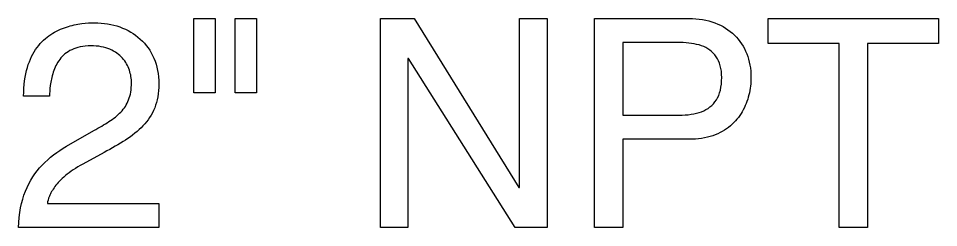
# Model space of a CAD drawing. Header units: inches. Extents: x -3.67 to 3.62, y -4.25 to 4.25.
# Drawn here: x 0.8283 to 1.1796, y 3.2457 to 3.3255 of the extents above; entities that cross this region are included whole.
import ezdxf

# ---------------------------------------------------------------- set-up
doc = ezdxf.new("R2010")
doc.units = ezdxf.units.IN
doc.header["$MEASUREMENT"] = 0
doc.layers.add('Dimensions', color=7, linetype='Continuous')

msp = doc.modelspace()

# ---------------------------------------------------------------- linework, layer by layer
at = {"layer": 'Dimensions', "color": 250}
for points, knots in [([(0.84011, 3.2958), (0.84016, 3.29693), (0.84028, 3.29828), (0.84046, 3.29989), (0.84046, 3.29989), (0.84065, 3.3015), (0.84102, 3.30317), (0.84156, 3.30493), (0.84156, 3.30493), (0.8421, 3.30667), (0.84293, 3.3083), (0.84407, 3.30982), (0.84407, 3.30982), (0.84519, 3.31135), (0.84671, 3.31259), (0.84864, 3.31354), (0.84864, 3.31354), (0.85056, 3.3145), (0.853, 3.315), (0.85595, 3.31502), (0.85595, 3.31502), (0.85881, 3.315), (0.86123, 3.31456), (0.86322, 3.31369), (0.86322, 3.31369), (0.86521, 3.31283), (0.86681, 3.31171), (0.86802, 3.3103), (0.86802, 3.3103), (0.86923, 3.30891), (0.8701, 3.30739), (0.87066, 3.30574), (0.87066, 3.30574), (0.8712, 3.30409), (0.87148, 3.30248), (0.87146, 3.30091), (0.87146, 3.30091), (0.87146, 3.29837), (0.87109, 3.29622), (0.87038, 3.29443), (0.87038, 3.29443), (0.86969, 3.29263), (0.86869, 3.29108), (0.86741, 3.28976), (0.86741, 3.28976), (0.86613, 3.28845), (0.8646, 3.28722), (0.86285, 3.28611), (0.86285, 3.28611), (0.8611, 3.285), (0.85917, 3.28385), (0.85707, 3.28269), (0.85707, 3.28269), (0.85707, 3.28269), (0.84669, 3.27669), (0.84669, 3.27669), (0.84669, 3.27669), (0.84318, 3.27469), (0.84007, 3.2723), (0.83737, 3.26954), (0.83737, 3.26954), (0.8347, 3.26678), (0.83256, 3.26347), (0.83098, 3.25958), (0.83098, 3.25958), (0.8294, 3.25569), (0.82849, 3.25106), (0.82828, 3.24569), (0.82828, 3.24569), (0.82828, 3.24569), (0.88195, 3.24569), (0.88195, 3.24569), (0.88195, 3.24569), (0.88195, 3.24569), (0.88195, 3.25491), (0.88195, 3.25491), (0.88195, 3.25491), (0.88195, 3.25491), (0.83933, 3.25491), (0.83933, 3.25491), (0.83933, 3.25491), (0.83942, 3.25567), (0.83968, 3.25659), (0.84013, 3.25769), (0.84013, 3.25769), (0.84056, 3.25878), (0.84126, 3.26), (0.84223, 3.26132), (0.84223, 3.26132), (0.8432, 3.26265), (0.84455, 3.26404), (0.84626, 3.2655), (0.84626, 3.2655), (0.84798, 3.26697), (0.85017, 3.26843), (0.85283, 3.26991), (0.85283, 3.26991), (0.85283, 3.26991), (0.86097, 3.27435), (0.86097, 3.27435), (0.86097, 3.27435), (0.86393, 3.27589), (0.86666, 3.27746), (0.86919, 3.27909), (0.86919, 3.27909), (0.87172, 3.28071), (0.87395, 3.28252), (0.87585, 3.2845), (0.87585, 3.2845), (0.87776, 3.28646), (0.87925, 3.28876), (0.88031, 3.29135), (0.88031, 3.29135), (0.88139, 3.29395), (0.88193, 3.29698), (0.88195, 3.30046), (0.88195, 3.30046), (0.88193, 3.30411), (0.88128, 3.30737), (0.88003, 3.31026), (0.88003, 3.31026), (0.87877, 3.31313), (0.87702, 3.31558), (0.87479, 3.31759), (0.87479, 3.31759), (0.87254, 3.31961), (0.86994, 3.32115), (0.86698, 3.32221), (0.86698, 3.32221), (0.86402, 3.32326), (0.86082, 3.3238), (0.8574, 3.3238), (0.8574, 3.3238), (0.85597, 3.32382), (0.85431, 3.32371), (0.85246, 3.32348), (0.85246, 3.32348), (0.85057, 3.32328), (0.84864, 3.32283), (0.8466, 3.32219), (0.8466, 3.32219), (0.84457, 3.32156), (0.8426, 3.32059), (0.84067, 3.31933), (0.84067, 3.31933), (0.83873, 3.31808), (0.837, 3.31643), (0.83544, 3.31437), (0.83544, 3.31437), (0.83388, 3.31232), (0.83263, 3.30976), (0.8317, 3.30671), (0.8317, 3.30671), (0.8308, 3.30367), (0.83031, 3.30002), (0.83029, 3.2958), (0.83029, 3.2958), (0.83029, 3.2958), (0.84011, 3.2958), (0.84011, 3.2958)], [0, 0, 0, 0, 0.025, 0.025, 0.025, 0.025, 0.05, 0.05, 0.05, 0.05, 0.075, 0.075, 0.075, 0.075, 0.1, 0.1, 0.1, 0.1, 0.125, 0.125, 0.125, 0.125, 0.15, 0.15, 0.15, 0.15, 0.175, 0.175, 0.175, 0.175, 0.2, 0.2, 0.2, 0.2, 0.225, 0.225, 0.225, 0.225, 0.25, 0.25, 0.25, 0.25, 0.275, 0.275, 0.275, 0.275, 0.3, 0.3, 0.3, 0.3, 0.325, 0.325, 0.325, 0.325, 0.35, 0.35, 0.35, 0.35, 0.375, 0.375, 0.375, 0.375, 0.4, 0.4, 0.4, 0.4, 0.425, 0.425, 0.425, 0.425, 0.45, 0.45, 0.45, 0.45, 0.475, 0.475, 0.475, 0.475, 0.5, 0.5, 0.5, 0.5, 0.525, 0.525, 0.525, 0.525, 0.55, 0.55, 0.55, 0.55, 0.575, 0.575, 0.575, 0.575, 0.6, 0.6, 0.6, 0.6, 0.625, 0.625, 0.625, 0.625, 0.65, 0.65, 0.65, 0.65, 0.675, 0.675, 0.675, 0.675, 0.7, 0.7, 0.7, 0.7, 0.725, 0.725, 0.725, 0.725, 0.75, 0.75, 0.75, 0.75, 0.775, 0.775, 0.775, 0.775, 0.8, 0.8, 0.8, 0.8, 0.825, 0.825, 0.825, 0.825, 0.85, 0.85, 0.85, 0.85, 0.875, 0.875, 0.875, 0.875, 0.9, 0.9, 0.9, 0.9, 0.925, 0.925, 0.925, 0.925, 0.95, 0.95, 0.95, 0.95, 0.975, 0.975, 0.975, 0.975, 1, 1, 1, 1]), ([(0.89522, 3.29713), (0.89522, 3.29713), (0.90337, 3.29713), (0.90337, 3.29713), (0.90337, 3.29713), (0.90337, 3.29713), (0.90337, 3.32546), (0.90337, 3.32546), (0.90337, 3.32546), (0.90337, 3.32546), (0.89522, 3.32546), (0.89522, 3.32546), (0.89522, 3.32546), (0.89522, 3.32546), (0.89522, 3.29713), (0.89522, 3.29713)], [0, 0, 0, 0, 0.25, 0.25, 0.25, 0.25, 0.5, 0.5, 0.5, 0.5, 0.75, 0.75, 0.75, 0.75, 1, 1, 1, 1]), ([(0.91107, 3.29713), (0.91107, 3.29713), (0.91921, 3.29713), (0.91921, 3.29713), (0.91921, 3.29713), (0.91921, 3.29713), (0.91921, 3.32546), (0.91921, 3.32546), (0.91921, 3.32546), (0.91921, 3.32546), (0.91107, 3.32546), (0.91107, 3.32546), (0.91107, 3.32546), (0.91107, 3.32546), (0.91107, 3.29713), (0.91107, 3.29713)], [0, 0, 0, 0, 0.25, 0.25, 0.25, 0.25, 0.5, 0.5, 0.5, 0.5, 0.75, 0.75, 0.75, 0.75, 1, 1, 1, 1]), ([(1.01963, 3.26102), (1.01963, 3.26102), (1.0194, 3.26102), (1.0194, 3.26102), (1.0194, 3.26102), (1.0194, 3.26102), (0.97935, 3.32546), (0.97935, 3.32546), (0.97935, 3.32546), (0.97935, 3.32546), (0.96652, 3.32546), (0.96652, 3.32546), (0.96652, 3.32546), (0.96652, 3.32546), (0.96652, 3.24569), (0.96652, 3.24569), (0.96652, 3.24569), (0.96652, 3.24569), (0.97701, 3.24569), (0.97701, 3.24569), (0.97701, 3.24569), (0.97701, 3.24569), (0.97701, 3.31013), (0.97701, 3.31013), (0.97701, 3.31013), (0.97701, 3.31013), (0.97723, 3.31013), (0.97723, 3.31013), (0.97723, 3.31013), (0.97723, 3.31013), (1.01795, 3.24569), (1.01795, 3.24569), (1.01795, 3.24569), (1.01795, 3.24569), (1.03011, 3.24569), (1.03011, 3.24569), (1.03011, 3.24569), (1.03011, 3.24569), (1.03011, 3.32546), (1.03011, 3.32546), (1.03011, 3.32546), (1.03011, 3.32546), (1.01963, 3.32546), (1.01963, 3.32546), (1.01963, 3.32546), (1.01963, 3.32546), (1.01963, 3.26102), (1.01963, 3.26102)], [0, 0, 0, 0, 0.083333, 0.083333, 0.083333, 0.083333, 0.166667, 0.166667, 0.166667, 0.166667, 0.25, 0.25, 0.25, 0.25, 0.333333, 0.333333, 0.333333, 0.333333, 0.416667, 0.416667, 0.416667, 0.416667, 0.5, 0.5, 0.5, 0.5, 0.583333, 0.583333, 0.583333, 0.583333, 0.666667, 0.666667, 0.666667, 0.666667, 0.75, 0.75, 0.75, 0.75, 0.833333, 0.833333, 0.833333, 0.833333, 0.916667, 0.916667, 0.916667, 0.916667, 1, 1, 1, 1]), ([(1.05901, 3.27935), (1.05901, 3.27935), (1.08423, 3.27935), (1.08423, 3.27935), (1.08423, 3.27935), (1.0877, 3.27937), (1.09076, 3.27984), (1.09337, 3.28074), (1.09337, 3.28074), (1.09602, 3.28167), (1.09824, 3.28291), (1.10011, 3.28448), (1.10011, 3.28448), (1.10196, 3.28606), (1.10347, 3.28787), (1.10464, 3.28989), (1.10464, 3.28989), (1.1058, 3.29191), (1.10665, 3.29406), (1.10719, 3.2963), (1.10719, 3.2963), (1.10773, 3.29854), (1.10799, 3.30078), (1.10799, 3.30302), (1.10799, 3.30302), (1.10799, 3.30626), (1.10743, 3.30924), (1.10637, 3.31196), (1.10637, 3.31196), (1.1053, 3.31469), (1.10373, 3.31706), (1.10167, 3.31908), (1.10167, 3.31908), (1.09962, 3.32109), (1.09713, 3.32265), (1.09419, 3.32378), (1.09419, 3.32378), (1.09127, 3.32489), (1.08795, 3.32545), (1.08423, 3.32546), (1.08423, 3.32546), (1.08423, 3.32546), (1.04819, 3.32546), (1.04819, 3.32546), (1.04819, 3.32546), (1.04819, 3.32546), (1.04819, 3.24569), (1.04819, 3.24569), (1.04819, 3.24569), (1.04819, 3.24569), (1.05901, 3.24569), (1.05901, 3.24569), (1.05901, 3.24569), (1.05901, 3.24569), (1.05901, 3.27935), (1.05901, 3.27935)], [0, 0, 0, 0, 0.071429, 0.071429, 0.071429, 0.071429, 0.142857, 0.142857, 0.142857, 0.142857, 0.214286, 0.214286, 0.214286, 0.214286, 0.285714, 0.285714, 0.285714, 0.285714, 0.357143, 0.357143, 0.357143, 0.357143, 0.428571, 0.428571, 0.428571, 0.428571, 0.5, 0.5, 0.5, 0.5, 0.571429, 0.571429, 0.571429, 0.571429, 0.642857, 0.642857, 0.642857, 0.642857, 0.714286, 0.714286, 0.714286, 0.714286, 0.785714, 0.785714, 0.785714, 0.785714, 0.857143, 0.857143, 0.857143, 0.857143, 0.928571, 0.928571, 0.928571, 0.928571, 1, 1, 1, 1]), ([(1.11457, 3.31591), (1.11457, 3.31591), (1.14169, 3.31591), (1.14169, 3.31591), (1.14169, 3.31591), (1.14169, 3.31591), (1.14169, 3.24569), (1.14169, 3.24569), (1.14169, 3.24569), (1.14169, 3.24569), (1.15251, 3.24569), (1.15251, 3.24569), (1.15251, 3.24569), (1.15251, 3.24569), (1.15251, 3.31591), (1.15251, 3.31591), (1.15251, 3.31591), (1.15251, 3.31591), (1.17962, 3.31591), (1.17962, 3.31591), (1.17962, 3.31591), (1.17962, 3.31591), (1.17962, 3.32546), (1.17962, 3.32546), (1.17962, 3.32546), (1.17962, 3.32546), (1.11457, 3.32546), (1.11457, 3.32546), (1.11457, 3.32546), (1.11457, 3.32546), (1.11457, 3.31591), (1.11457, 3.31591)], [0, 0, 0, 0, 0.125, 0.125, 0.125, 0.125, 0.25, 0.25, 0.25, 0.25, 0.375, 0.375, 0.375, 0.375, 0.5, 0.5, 0.5, 0.5, 0.625, 0.625, 0.625, 0.625, 0.75, 0.75, 0.75, 0.75, 0.875, 0.875, 0.875, 0.875, 1, 1, 1, 1]), ([(1.05901, 3.31624), (1.05901, 3.31624), (1.08099, 3.31624), (1.08099, 3.31624), (1.08099, 3.31624), (1.084, 3.31626), (1.08668, 3.31587), (1.08906, 3.31504), (1.08906, 3.31504), (1.09144, 3.31421), (1.09332, 3.31282), (1.09472, 3.31085), (1.09472, 3.31085), (1.09609, 3.30891), (1.09681, 3.30626), (1.09683, 3.30291), (1.09683, 3.30291), (1.09681, 3.29934), (1.09613, 3.2965), (1.09477, 3.29441), (1.09477, 3.29441), (1.09341, 3.2923), (1.09152, 3.2908), (1.08908, 3.28989), (1.08908, 3.28989), (1.08664, 3.289), (1.0838, 3.28856), (1.08054, 3.28858), (1.08054, 3.28858), (1.08054, 3.28858), (1.05901, 3.28858), (1.05901, 3.28858), (1.05901, 3.28858), (1.05901, 3.28858), (1.05901, 3.31624), (1.05901, 3.31624)], [0, 0, 0, 0, 0.111111, 0.111111, 0.111111, 0.111111, 0.222222, 0.222222, 0.222222, 0.222222, 0.333333, 0.333333, 0.333333, 0.333333, 0.444444, 0.444444, 0.444444, 0.444444, 0.555556, 0.555556, 0.555556, 0.555556, 0.666667, 0.666667, 0.666667, 0.666667, 0.777778, 0.777778, 0.777778, 0.777778, 0.888889, 0.888889, 0.888889, 0.888889, 1, 1, 1, 1])]:
    msp.add_open_spline(points, degree=3, knots=knots, dxfattribs=at)

doc.saveas('drawing.dxf')
